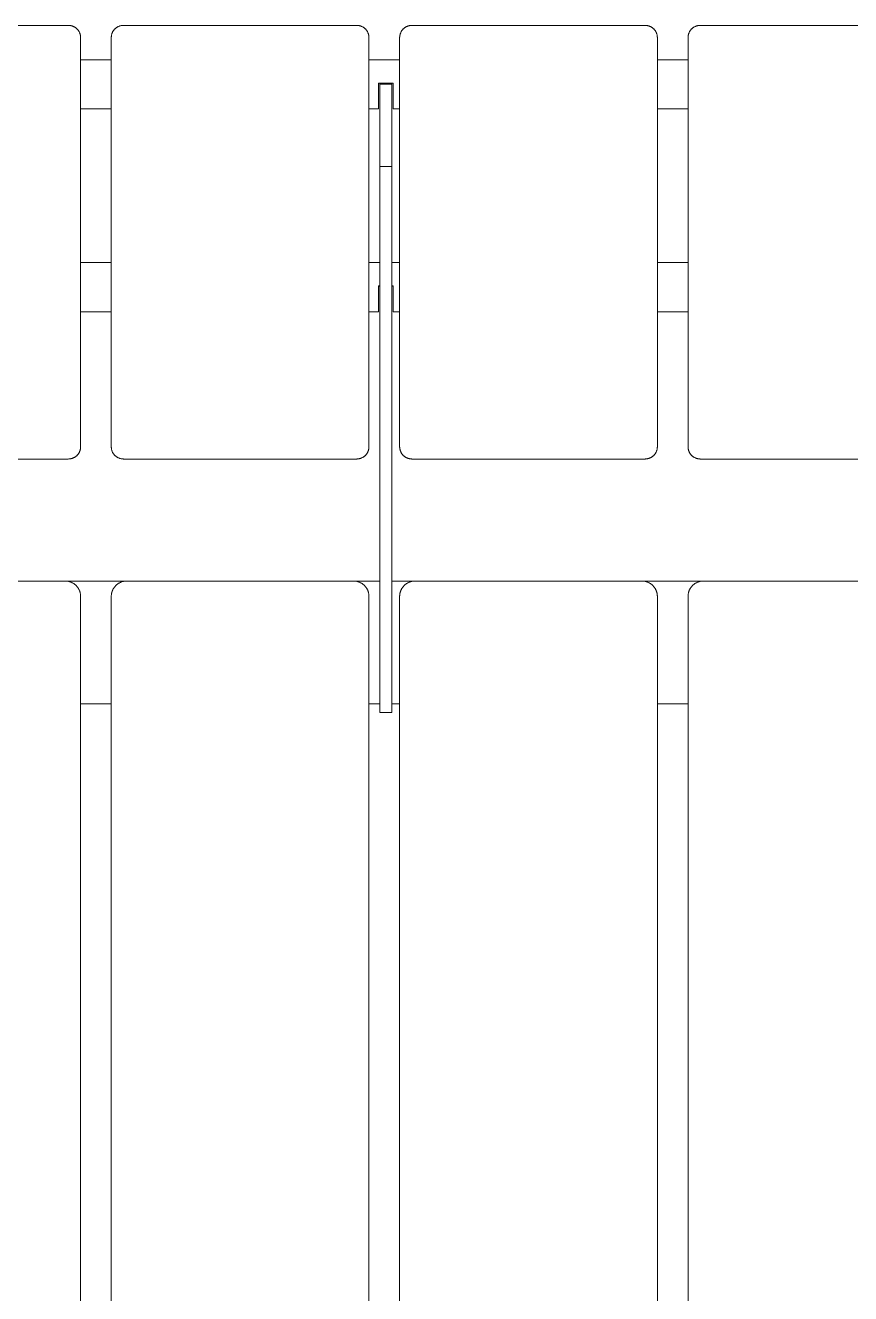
# Model space of a CAD drawing. Header units: inches. Extents: x -6 to 165, y -5 to 126.
# Drawn here: x 49.26 to 59.85, y 55.09 to 71.38 of the extents above; entities that cross this region are included whole.
import ezdxf

# ---------------------------------------------------------------- set-up
doc = ezdxf.new("R2010")
doc.units = ezdxf.units.IN
doc.layers.add('ZANO_R', color=7, linetype='Continuous', lineweight=0)

msp = doc.modelspace()

# ---------------------------------------------------------------- linework, layer by layer
at = {"layer": 'ZANO_R'}
for p, q in [((46.81537, 71.38154), (49.8085, 71.38154)), ((49.8085, 71.38154), (49.81388, 71.38145)), ((49.81388, 71.38145), (49.81925, 71.38117)), ((49.81925, 71.38117), (49.82461, 71.38071)), ((49.82461, 71.38071), (49.82995, 71.38007)), ((49.82995, 71.38007), (49.83527, 71.37925)), ((49.83527, 71.37925), (49.84055, 71.37824)), ((49.84055, 71.37824), (49.8458, 71.37706)), ((49.8458, 71.37706), (49.851, 71.3757)), ((49.851, 71.3757), (49.85616, 71.37416)), ((49.85616, 71.37416), (49.86126, 71.37244)), ((49.86126, 71.37244), (49.86629, 71.37056)), ((49.86629, 71.37056), (49.87126, 71.3685)), ((49.87126, 71.3685), (49.87616, 71.36627)), ((49.87616, 71.36627), (49.88098, 71.36388)), ((49.88098, 71.36388), (49.88571, 71.36132)), ((49.88571, 71.36132), (49.89035, 71.35861)), ((49.89035, 71.35861), (49.8949, 71.35573)), ((49.8949, 71.35573), (49.89935, 71.35271)), ((49.89935, 71.35271), (49.90369, 71.34953)), ((49.90369, 71.34953), (49.90792, 71.34621)), ((49.90792, 71.34621), (49.91203, 71.34274)), ((50.41387, 71.34274), (50.41798, 71.34621)), ((50.41798, 71.34621), (50.42221, 71.34953)), ((50.42221, 71.34953), (50.42655, 71.35271)), ((50.42655, 71.35271), (50.431, 71.35573)), ((50.431, 71.35573), (50.43555, 71.35861)), ((50.43555, 71.35861), (50.44019, 71.36132)), ((50.44019, 71.36132), (50.44492, 71.36388)), ((50.44492, 71.36388), (50.44974, 71.36627)), ((50.44974, 71.36627), (50.45464, 71.3685)), ((50.45464, 71.3685), (50.45961, 71.37056)), ((50.45961, 71.37056), (50.46464, 71.37244)), ((50.46464, 71.37244), (50.46974, 71.37416)), ((50.46974, 71.37416), (50.4749, 71.3757)), ((50.4749, 71.3757), (50.4801, 71.37706)), ((50.4801, 71.37706), (50.48535, 71.37824)), ((50.48535, 71.37824), (50.49063, 71.37925)), ((50.49063, 71.37925), (50.49595, 71.38007)), ((50.49595, 71.38007), (50.50129, 71.38071)), ((50.50129, 71.38071), (50.50665, 71.38117)), ((50.50665, 71.38117), (50.51202, 71.38145)), ((50.51202, 71.38145), (50.5174, 71.38154)), ((50.5174, 71.38154), (53.51053, 71.38154)), ((53.51053, 71.38154), (53.51591, 71.38145)), ((53.51591, 71.38145), (53.52128, 71.38117)), ((53.52128, 71.38117), (53.52664, 71.38071)), ((53.52664, 71.38071), (53.53198, 71.38007)), ((53.53198, 71.38007), (53.53729, 71.37925)), ((53.53729, 71.37925), (53.54258, 71.37824)), ((53.54258, 71.37824), (53.54783, 71.37706)), ((53.54783, 71.37706), (53.55303, 71.3757)), ((53.55303, 71.3757), (53.55818, 71.37416)), ((53.55818, 71.37416), (53.56328, 71.37244)), ((53.56328, 71.37244), (53.56832, 71.37056)), ((53.56832, 71.37056), (53.57329, 71.3685)), ((53.57329, 71.3685), (53.57819, 71.36627)), ((53.57819, 71.36627), (53.583, 71.36388)), ((53.583, 71.36388), (53.58774, 71.36132)), ((53.58774, 71.36132), (53.59238, 71.35861)), ((53.59238, 71.35861), (53.59693, 71.35573)), ((53.59693, 71.35573), (53.60137, 71.35271)), ((53.60137, 71.35271), (53.60571, 71.34953)), ((53.60571, 71.34953), (53.60994, 71.34621)), ((53.60994, 71.34621), (53.61406, 71.34274)), ((54.1159, 71.34274), (54.12001, 71.34621)), ((54.12001, 71.34621), (54.12424, 71.34953)), ((54.12424, 71.34953), (54.12858, 71.35271)), ((54.12858, 71.35271), (54.13303, 71.35573)), ((54.13303, 71.35573), (54.13757, 71.35861)), ((54.13757, 71.35861), (54.14222, 71.36132)), ((54.14222, 71.36132), (54.14695, 71.36388)), ((54.14695, 71.36388), (54.15177, 71.36627)), ((54.15177, 71.36627), (54.15667, 71.3685)), ((54.15667, 71.3685), (54.16163, 71.37056)), ((54.16163, 71.37056), (54.16667, 71.37244)), ((54.16667, 71.37244), (54.17177, 71.37416)), ((54.17177, 71.37416), (54.17692, 71.3757)), ((54.17692, 71.3757), (54.18213, 71.37706)), ((54.18213, 71.37706), (54.18738, 71.37824)), ((54.18738, 71.37824), (54.19266, 71.37925)), ((54.19266, 71.37925), (54.19798, 71.38007)), ((54.19798, 71.38007), (54.20332, 71.38071)), ((54.20332, 71.38071), (54.20868, 71.38117)), ((54.20868, 71.38117), (54.21405, 71.38145)), ((54.21405, 71.38145), (54.21943, 71.38154)), ((54.21943, 71.38154), (57.21256, 71.38154)), ((57.21256, 71.38154), (57.21793, 71.38145)), ((57.21793, 71.38145), (57.22331, 71.38117)), ((57.22331, 71.38117), (57.22867, 71.38071)), ((57.22867, 71.38071), (57.23401, 71.38007)), ((57.23401, 71.38007), (57.23932, 71.37925)), ((57.23932, 71.37925), (57.24461, 71.37824)), ((57.24461, 71.37824), (57.24985, 71.37706)), ((57.24985, 71.37706), (57.25506, 71.3757)), ((57.25506, 71.3757), (57.26021, 71.37416)), ((57.26021, 71.37416), (57.26531, 71.37244)), ((57.26531, 71.37244), (57.27035, 71.37056)), ((57.27035, 71.37056), (57.27532, 71.3685)), ((57.27532, 71.3685), (57.28021, 71.36627)), ((57.28021, 71.36627), (57.28503, 71.36388)), ((57.28503, 71.36388), (57.28976, 71.36132)), ((57.28976, 71.36132), (57.29441, 71.35861)), ((57.29441, 71.35861), (57.29895, 71.35573)), ((57.29895, 71.35573), (57.3034, 71.35271)), ((57.3034, 71.35271), (57.30774, 71.34953)), ((57.30774, 71.34953), (57.31197, 71.34621)), ((57.31197, 71.34621), (57.31609, 71.34274)), ((57.81792, 71.34274), (57.82204, 71.34621)), ((57.82204, 71.34621), (57.82627, 71.34953)), ((57.82627, 71.34953), (57.83061, 71.35271)), ((57.83061, 71.35271), (57.83505, 71.35573)), ((57.83505, 71.35573), (57.8396, 71.35861)), ((57.8396, 71.35861), (57.84425, 71.36132)), ((57.84425, 71.36132), (57.84898, 71.36388)), ((57.84898, 71.36388), (57.8538, 71.36627)), ((57.8538, 71.36627), (57.85869, 71.3685)), ((57.85869, 71.3685), (57.86366, 71.37056)), ((57.86366, 71.37056), (57.8687, 71.37244)), ((57.8687, 71.37244), (57.8738, 71.37416)), ((57.8738, 71.37416), (57.87895, 71.3757)), ((57.87895, 71.3757), (57.88416, 71.37706)), ((57.88416, 71.37706), (57.8894, 71.37824)), ((57.8894, 71.37824), (57.89469, 71.37925)), ((57.89469, 71.37925), (57.9, 71.38007)), ((57.9, 71.38007), (57.90534, 71.38071)), ((57.90534, 71.38071), (57.9107, 71.38117)), ((57.9107, 71.38117), (57.91608, 71.38145)), ((57.91608, 71.38145), (57.92145, 71.38154)), ((57.92145, 71.38154), (60.91458, 71.38154)), ((49.91203, 71.34274), (49.91603, 71.33914)), ((49.91603, 71.33914), (49.91989, 71.3354)), ((49.91989, 71.3354), (49.92363, 71.33153)), ((49.92363, 71.33153), (49.92724, 71.32754)), ((49.92724, 71.32754), (49.9307, 71.32342)), ((49.9307, 71.32342), (49.93402, 71.31919)), ((49.93402, 71.31919), (49.9372, 71.31485)), ((49.9372, 71.31485), (49.94023, 71.31041)), ((49.94023, 71.31041), (49.9431, 71.30586)), ((49.9431, 71.30586), (49.94582, 71.30121)), ((49.94582, 71.30121), (49.94837, 71.29648)), ((49.94837, 71.29648), (49.95076, 71.29166)), ((49.95076, 71.29166), (49.95299, 71.28677)), ((49.95299, 71.28677), (49.95505, 71.2818)), ((49.95505, 71.2818), (49.95694, 71.27676)), ((49.95694, 71.27676), (49.95865, 71.27166)), ((49.95865, 71.27166), (49.96019, 71.26651)), ((49.96019, 71.26651), (49.96155, 71.2613)), ((49.96155, 71.2613), (49.96274, 71.25606)), ((49.96274, 71.25606), (49.96374, 71.25077)), ((49.96374, 71.25077), (49.96457, 71.24546)), ((49.96457, 71.24546), (49.96521, 71.24012)), ((49.96521, 71.24012), (49.96567, 71.23476)), ((49.96567, 71.23476), (49.96594, 71.22938)), ((49.96594, 71.22938), (49.96603, 71.22401)), ((49.96603, 69.96671), (49.96603, 71.22401)), ((50.35987, 71.22401), (50.35996, 71.22938)), ((50.35987, 71.22401), (50.35987, 69.96671)), ((50.35996, 71.22938), (50.36023, 71.23476)), ((50.36023, 71.23476), (50.36069, 71.24012)), ((50.36069, 71.24012), (50.36133, 71.24546)), ((50.36133, 71.24546), (50.36216, 71.25077)), ((50.36216, 71.25077), (50.36316, 71.25606)), ((50.36316, 71.25606), (50.36435, 71.2613)), ((50.36435, 71.2613), (50.36571, 71.26651)), ((50.36571, 71.26651), (50.36725, 71.27166)), ((50.36725, 71.27166), (50.36896, 71.27676)), ((50.36896, 71.27676), (50.37085, 71.2818)), ((50.37085, 71.2818), (50.37291, 71.28677)), ((50.37291, 71.28677), (50.37514, 71.29166)), ((50.37514, 71.29166), (50.37753, 71.29648)), ((50.37753, 71.29648), (50.38008, 71.30121)), ((50.38008, 71.30121), (50.3828, 71.30586)), ((50.3828, 71.30586), (50.38567, 71.31041)), ((50.38567, 71.31041), (50.3887, 71.31485)), ((50.3887, 71.31485), (50.39188, 71.31919)), ((50.39188, 71.31919), (50.3952, 71.32342)), ((50.3952, 71.32342), (50.39866, 71.32754)), ((50.39866, 71.32754), (50.40227, 71.33153)), ((50.40227, 71.33153), (50.40601, 71.3354)), ((50.40601, 71.3354), (50.40987, 71.33914)), ((50.40987, 71.33914), (50.41387, 71.34274)), ((53.61406, 71.34274), (53.61805, 71.33914)), ((53.61805, 71.33914), (53.62192, 71.3354)), ((53.62192, 71.3354), (53.62566, 71.33153)), ((53.62566, 71.33153), (53.62926, 71.32754)), ((53.62926, 71.32754), (53.63273, 71.32342)), ((53.63273, 71.32342), (53.63605, 71.31919)), ((53.63605, 71.31919), (53.63923, 71.31485)), ((53.63923, 71.31485), (53.64225, 71.31041)), ((53.64225, 71.31041), (53.64513, 71.30586)), ((53.64513, 71.30586), (53.64784, 71.30121)), ((53.64784, 71.30121), (53.6504, 71.29648)), ((53.6504, 71.29648), (53.65279, 71.29166)), ((53.65279, 71.29166), (53.65502, 71.28677)), ((53.65502, 71.28677), (53.65708, 71.2818)), ((53.65708, 71.2818), (53.65896, 71.27676)), ((53.65896, 71.27676), (53.66068, 71.27166)), ((53.66068, 71.27166), (53.66222, 71.26651)), ((53.66222, 71.26651), (53.66358, 71.2613)), ((53.66358, 71.2613), (53.66477, 71.25606)), ((53.66477, 71.25606), (53.66577, 71.25077)), ((53.66577, 71.25077), (53.66659, 71.24546)), ((53.66659, 71.24546), (53.66723, 71.24012)), ((53.66723, 71.24012), (53.66769, 71.23476)), ((53.66769, 71.23476), (53.66797, 71.22938)), ((53.66797, 71.22938), (53.66806, 71.22401)), ((53.66806, 69.96671), (53.66806, 71.22401)), ((54.06189, 71.22401), (54.06199, 71.22938)), ((54.06189, 71.22401), (54.06189, 69.96671)), ((54.06199, 71.22938), (54.06226, 71.23476)), ((54.06226, 71.23476), (54.06272, 71.24012)), ((54.06272, 71.24012), (54.06336, 71.24546)), ((54.06336, 71.24546), (54.06418, 71.25077)), ((54.06418, 71.25077), (54.06519, 71.25606)), ((54.06519, 71.25606), (54.06637, 71.2613)), ((54.06637, 71.2613), (54.06774, 71.26651)), ((54.06774, 71.26651), (54.06927, 71.27166)), ((54.06927, 71.27166), (54.07099, 71.27676)), ((54.07099, 71.27676), (54.07288, 71.2818)), ((54.07288, 71.2818), (54.07494, 71.28677)), ((54.07494, 71.28677), (54.07716, 71.29166)), ((54.07716, 71.29166), (54.07956, 71.29648)), ((54.07956, 71.29648), (54.08211, 71.30121)), ((54.08211, 71.30121), (54.08483, 71.30586)), ((54.08483, 71.30586), (54.0877, 71.31041)), ((54.0877, 71.31041), (54.09073, 71.31485)), ((54.09073, 71.31485), (54.0939, 71.31919)), ((54.0939, 71.31919), (54.09723, 71.32342)), ((54.09723, 71.32342), (54.10069, 71.32754)), ((54.10069, 71.32754), (54.1043, 71.33153)), ((54.1043, 71.33153), (54.10803, 71.3354)), ((54.10803, 71.3354), (54.1119, 71.33914)), ((54.1119, 71.33914), (54.1159, 71.34274)), ((57.31609, 71.34274), (57.32008, 71.33914)), ((57.32008, 71.33914), (57.32395, 71.3354)), ((57.32395, 71.3354), (57.32769, 71.33153)), ((57.32769, 71.33153), (57.33129, 71.32754)), ((57.33129, 71.32754), (57.33476, 71.32342)), ((57.33476, 71.32342), (57.33808, 71.31919)), ((57.33808, 71.31919), (57.34125, 71.31485)), ((57.34125, 71.31485), (57.34428, 71.31041)), ((57.34428, 71.31041), (57.34715, 71.30586)), ((57.34715, 71.30586), (57.34987, 71.30121)), ((57.34987, 71.30121), (57.35243, 71.29648)), ((57.35243, 71.29648), (57.35482, 71.29166)), ((57.35482, 71.29166), (57.35705, 71.28677)), ((57.35705, 71.28677), (57.3591, 71.2818)), ((57.3591, 71.2818), (57.36099, 71.27676)), ((57.36099, 71.27676), (57.36271, 71.27166)), ((57.36271, 71.27166), (57.36425, 71.26651)), ((57.36425, 71.26651), (57.36561, 71.2613)), ((57.36561, 71.2613), (57.36679, 71.25606)), ((57.36679, 71.25606), (57.3678, 71.25077)), ((57.3678, 71.25077), (57.36862, 71.24546)), ((57.36862, 71.24546), (57.36926, 71.24012)), ((57.36926, 71.24012), (57.36972, 71.23476)), ((57.36972, 71.23476), (57.37, 71.22938)), ((57.37, 71.22938), (57.37009, 71.22401)), ((57.37009, 69.96671), (57.37009, 71.22401)), ((57.76392, 71.22401), (57.76401, 71.22938)), ((57.76392, 71.22401), (57.76392, 69.96671)), ((57.76401, 71.22938), (57.76429, 71.23476)), ((57.76429, 71.23476), (57.76475, 71.24012)), ((57.76475, 71.24012), (57.76539, 71.24546)), ((57.76539, 71.24546), (57.76621, 71.25077)), ((57.76621, 71.25077), (57.76722, 71.25606)), ((57.76722, 71.25606), (57.7684, 71.2613)), ((57.7684, 71.2613), (57.76976, 71.26651)), ((57.76976, 71.26651), (57.7713, 71.27166)), ((57.7713, 71.27166), (57.77302, 71.27676)), ((57.77302, 71.27676), (57.7749, 71.2818)), ((57.7749, 71.2818), (57.77696, 71.28677)), ((57.77696, 71.28677), (57.77919, 71.29166)), ((57.77919, 71.29166), (57.78158, 71.29648)), ((57.78158, 71.29648), (57.78414, 71.30121)), ((57.78414, 71.30121), (57.78685, 71.30586)), ((57.78685, 71.30586), (57.78973, 71.31041)), ((57.78973, 71.31041), (57.79275, 71.31485)), ((57.79275, 71.31485), (57.79593, 71.31919)), ((57.79593, 71.31919), (57.79925, 71.32342)), ((57.79925, 71.32342), (57.80272, 71.32754)), ((57.80272, 71.32754), (57.80632, 71.33153)), ((57.80632, 71.33153), (57.81006, 71.3354)), ((57.81006, 71.3354), (57.81393, 71.33914)), ((57.81393, 71.33914), (57.81792, 71.34274)), ((50.35987, 70.93929), (49.96603, 70.93929)), ((54.06189, 70.93929), (53.66806, 70.93929)), ((57.76392, 70.93929), (57.37009, 70.93929)), ((53.79015, 70.30917), (53.79015, 70.63998)), ((53.79015, 70.63998), (53.97919, 70.63998)), ((53.79015, 70.63895), (53.97919, 70.63895)), ((53.8059, 70.62423), (53.8059, 70.63895)), ((53.8059, 69.5702), (53.8059, 70.62423)), ((53.96344, 70.62423), (53.8059, 70.62423)), ((53.96344, 70.62423), (53.96344, 70.63895)), ((53.96344, 69.5702), (53.96344, 70.62423)), ((53.97919, 70.63998), (53.97919, 70.30917)), ((49.96603, 70.30917), (50.35987, 70.30917)), ((50.35987, 70.30814), (49.96603, 70.30814)), ((53.66806, 70.30917), (53.79015, 70.30917)), ((53.79015, 70.30814), (53.66806, 70.30814)), ((53.79015, 70.30917), (53.79015, 70.30814)), ((53.97919, 70.30917), (54.06189, 70.30917)), ((53.97919, 70.30814), (53.97919, 70.30917)), ((54.06189, 70.30814), (53.97919, 70.30814)), ((57.37009, 70.30917), (57.76392, 70.30917)), ((57.76392, 70.30814), (57.37009, 70.30814)), ((49.96603, 65.96983), (49.96603, 69.96671)), ((50.35987, 69.96671), (50.35987, 65.96983)), ((53.66806, 65.96983), (53.66806, 69.96671)), ((54.06189, 69.96671), (54.06189, 65.96983)), ((57.37009, 65.96983), (57.37009, 69.96671)), ((57.76392, 69.96671), (57.76392, 65.96983)), ((53.8059, 69.5702), (53.96344, 69.5702)), ((53.8059, 64.81331), (53.8059, 69.5702)), ((53.96344, 64.81331), (53.96344, 69.5702)), ((50.35987, 68.33429), (49.96603, 68.33429)), ((53.8059, 68.33429), (53.66806, 68.33429)), ((54.06189, 68.33429), (53.96344, 68.33429)), ((57.76392, 68.33429), (57.37009, 68.33429)), ((53.79015, 67.70417), (53.79015, 68.03498)), ((53.79015, 68.03498), (53.8059, 68.03498)), ((53.79015, 68.03395), (53.8059, 68.03395)), ((53.96344, 68.03498), (53.97919, 68.03498)), ((53.96344, 68.03395), (53.97919, 68.03395)), ((53.97919, 68.03498), (53.97919, 67.70417)), ((49.96603, 67.70417), (50.35987, 67.70417)), ((50.35987, 67.70314), (49.96603, 67.70314)), ((53.66806, 67.70417), (53.79015, 67.70417)), ((53.79015, 67.70314), (53.66806, 67.70314)), ((53.79015, 67.70417), (53.79015, 67.70314)), ((53.97919, 67.70417), (54.06189, 67.70417)), ((53.97919, 67.70314), (53.97919, 67.70417)), ((54.06189, 67.70314), (53.97919, 67.70314)), ((57.37009, 67.70417), (57.76392, 67.70417)), ((57.76392, 67.70314), (57.37009, 67.70314)), ((49.96603, 65.96983), (49.96594, 65.96445)), ((50.35996, 65.96445), (50.35987, 65.96983)), ((53.66806, 65.96983), (53.66797, 65.96445)), ((54.06199, 65.96445), (54.06189, 65.96983)), ((57.37009, 65.96983), (57.37, 65.96445)), ((57.76401, 65.96445), (57.76392, 65.96983)), ((49.8085, 65.81229), (46.81537, 65.81229)), ((49.81388, 65.81239), (49.8085, 65.81229)), ((49.81925, 65.81266), (49.81388, 65.81239)), ((49.82461, 65.81312), (49.81925, 65.81266)), ((49.82995, 65.81376), (49.82461, 65.81312)), ((49.83527, 65.81458), (49.82995, 65.81376)), ((49.84055, 65.81559), (49.83527, 65.81458)), ((49.8458, 65.81677), (49.84055, 65.81559)), ((49.851, 65.81814), (49.8458, 65.81677)), ((49.85616, 65.81967), (49.851, 65.81814)), ((49.86126, 65.82139), (49.85616, 65.81967)), ((49.86629, 65.82328), (49.86126, 65.82139)), ((49.87126, 65.82534), (49.86629, 65.82328)), ((49.87616, 65.82756), (49.87126, 65.82534)), ((49.88098, 65.82996), (49.87616, 65.82756)), ((49.88571, 65.83251), (49.88098, 65.82996)), ((49.89035, 65.83523), (49.88571, 65.83251)), ((49.8949, 65.8381), (49.89035, 65.83523)), ((49.89935, 65.84113), (49.8949, 65.8381)), ((49.90369, 65.8443), (49.89935, 65.84113)), ((49.90792, 65.84763), (49.90369, 65.8443)), ((49.91203, 65.85109), (49.90792, 65.84763)), ((49.91603, 65.8547), (49.91203, 65.85109)), ((49.91989, 65.85843), (49.91603, 65.8547)), ((49.92363, 65.8623), (49.91989, 65.85843)), ((49.92724, 65.8663), (49.92363, 65.8623)), ((49.9307, 65.87041), (49.92724, 65.8663)), ((49.93402, 65.87464), (49.9307, 65.87041)), ((49.9372, 65.87898), (49.93402, 65.87464)), ((49.94023, 65.88343), (49.9372, 65.87898)), ((49.9431, 65.88797), (49.94023, 65.88343)), ((49.94582, 65.89262), (49.9431, 65.88797)), ((49.94837, 65.89735), (49.94582, 65.89262)), ((49.95076, 65.90217), (49.94837, 65.89735)), ((49.95299, 65.90707), (49.95076, 65.90217)), ((49.95505, 65.91203), (49.95299, 65.90707)), ((49.95694, 65.91707), (49.95505, 65.91203)), ((49.95865, 65.92217), (49.95694, 65.91707)), ((49.96019, 65.92732), (49.95865, 65.92217)), ((49.96155, 65.93253), (49.96019, 65.92732)), ((49.96274, 65.93778), (49.96155, 65.93253)), ((49.96374, 65.94306), (49.96274, 65.93778)), ((49.96457, 65.94838), (49.96374, 65.94306)), ((49.96521, 65.95372), (49.96457, 65.94838)), ((49.96567, 65.95908), (49.96521, 65.95372)), ((49.96594, 65.96445), (49.96567, 65.95908)), ((50.36023, 65.95908), (50.35996, 65.96445)), ((50.36069, 65.95372), (50.36023, 65.95908)), ((50.36133, 65.94838), (50.36069, 65.95372)), ((50.36216, 65.94306), (50.36133, 65.94838)), ((50.36316, 65.93778), (50.36216, 65.94306)), ((50.36435, 65.93253), (50.36316, 65.93778)), ((50.36571, 65.92732), (50.36435, 65.93253)), ((50.36725, 65.92217), (50.36571, 65.92732)), ((50.36896, 65.91707), (50.36725, 65.92217)), ((50.37085, 65.91203), (50.36896, 65.91707)), ((50.37291, 65.90707), (50.37085, 65.91203)), ((50.37514, 65.90217), (50.37291, 65.90707)), ((50.37753, 65.89735), (50.37514, 65.90217)), ((50.38008, 65.89262), (50.37753, 65.89735)), ((50.3828, 65.88797), (50.38008, 65.89262)), ((50.38567, 65.88343), (50.3828, 65.88797)), ((50.3887, 65.87898), (50.38567, 65.88343)), ((50.39188, 65.87464), (50.3887, 65.87898)), ((50.3952, 65.87041), (50.39188, 65.87464)), ((50.39866, 65.8663), (50.3952, 65.87041)), ((50.40227, 65.8623), (50.39866, 65.8663)), ((50.40601, 65.85843), (50.40227, 65.8623)), ((50.40987, 65.8547), (50.40601, 65.85843)), ((50.41387, 65.85109), (50.40987, 65.8547)), ((50.41798, 65.84763), (50.41387, 65.85109)), ((50.42221, 65.8443), (50.41798, 65.84763)), ((50.42655, 65.84113), (50.42221, 65.8443)), ((50.431, 65.8381), (50.42655, 65.84113)), ((50.43555, 65.83523), (50.431, 65.8381)), ((50.44019, 65.83251), (50.43555, 65.83523)), ((50.44492, 65.82996), (50.44019, 65.83251)), ((50.44974, 65.82756), (50.44492, 65.82996)), ((50.45464, 65.82534), (50.44974, 65.82756)), ((50.45961, 65.82328), (50.45464, 65.82534)), ((50.46464, 65.82139), (50.45961, 65.82328)), ((50.46974, 65.81967), (50.46464, 65.82139)), ((50.4749, 65.81814), (50.46974, 65.81967)), ((50.4801, 65.81677), (50.4749, 65.81814)), ((50.48535, 65.81559), (50.4801, 65.81677)), ((50.49063, 65.81458), (50.48535, 65.81559)), ((50.49595, 65.81376), (50.49063, 65.81458)), ((50.50129, 65.81312), (50.49595, 65.81376)), ((50.50665, 65.81266), (50.50129, 65.81312)), ((50.51202, 65.81239), (50.50665, 65.81266)), ((50.5174, 65.81229), (50.51202, 65.81239)), ((53.51053, 65.81229), (50.5174, 65.81229)), ((53.51591, 65.81239), (53.51053, 65.81229)), ((53.52128, 65.81266), (53.51591, 65.81239)), ((53.52664, 65.81312), (53.52128, 65.81266)), ((53.53198, 65.81376), (53.52664, 65.81312)), ((53.53729, 65.81458), (53.53198, 65.81376)), ((53.54258, 65.81559), (53.53729, 65.81458)), ((53.54783, 65.81677), (53.54258, 65.81559)), ((53.55303, 65.81814), (53.54783, 65.81677)), ((53.55818, 65.81967), (53.55303, 65.81814)), ((53.56328, 65.82139), (53.55818, 65.81967)), ((53.56832, 65.82328), (53.56328, 65.82139)), ((53.57329, 65.82534), (53.56832, 65.82328)), ((53.57819, 65.82756), (53.57329, 65.82534)), ((53.583, 65.82996), (53.57819, 65.82756)), ((53.58774, 65.83251), (53.583, 65.82996)), ((53.59238, 65.83523), (53.58774, 65.83251)), ((53.59693, 65.8381), (53.59238, 65.83523)), ((53.60137, 65.84113), (53.59693, 65.8381)), ((53.60571, 65.8443), (53.60137, 65.84113)), ((53.60994, 65.84763), (53.60571, 65.8443)), ((53.61406, 65.85109), (53.60994, 65.84763)), ((53.61805, 65.8547), (53.61406, 65.85109)), ((53.62192, 65.85843), (53.61805, 65.8547)), ((53.62566, 65.8623), (53.62192, 65.85843)), ((53.62926, 65.8663), (53.62566, 65.8623)), ((53.63273, 65.87041), (53.62926, 65.8663)), ((53.63605, 65.87464), (53.63273, 65.87041)), ((53.63923, 65.87898), (53.63605, 65.87464)), ((53.64225, 65.88343), (53.63923, 65.87898)), ((53.64513, 65.88797), (53.64225, 65.88343)), ((53.64784, 65.89262), (53.64513, 65.88797)), ((53.6504, 65.89735), (53.64784, 65.89262)), ((53.65279, 65.90217), (53.6504, 65.89735)), ((53.65502, 65.90707), (53.65279, 65.90217)), ((53.65708, 65.91203), (53.65502, 65.90707)), ((53.65896, 65.91707), (53.65708, 65.91203)), ((53.66068, 65.92217), (53.65896, 65.91707)), ((53.66222, 65.92732), (53.66068, 65.92217)), ((53.66358, 65.93253), (53.66222, 65.92732)), ((53.66477, 65.93778), (53.66358, 65.93253)), ((53.66577, 65.94306), (53.66477, 65.93778)), ((53.66659, 65.94838), (53.66577, 65.94306)), ((53.66723, 65.95372), (53.66659, 65.94838)), ((53.66769, 65.95908), (53.66723, 65.95372)), ((53.66797, 65.96445), (53.66769, 65.95908)), ((54.06226, 65.95908), (54.06199, 65.96445)), ((54.06272, 65.95372), (54.06226, 65.95908)), ((54.06336, 65.94838), (54.06272, 65.95372)), ((54.06418, 65.94306), (54.06336, 65.94838)), ((54.06519, 65.93778), (54.06418, 65.94306)), ((54.06637, 65.93253), (54.06519, 65.93778)), ((54.06774, 65.92732), (54.06637, 65.93253)), ((54.06927, 65.92217), (54.06774, 65.92732)), ((54.07099, 65.91707), (54.06927, 65.92217)), ((54.07288, 65.91203), (54.07099, 65.91707)), ((54.07494, 65.90707), (54.07288, 65.91203)), ((54.07716, 65.90217), (54.07494, 65.90707)), ((54.07956, 65.89735), (54.07716, 65.90217)), ((54.08211, 65.89262), (54.07956, 65.89735)), ((54.08483, 65.88797), (54.08211, 65.89262)), ((54.0877, 65.88343), (54.08483, 65.88797)), ((54.09073, 65.87898), (54.0877, 65.88343)), ((54.0939, 65.87464), (54.09073, 65.87898)), ((54.09723, 65.87041), (54.0939, 65.87464)), ((54.10069, 65.8663), (54.09723, 65.87041)), ((54.1043, 65.8623), (54.10069, 65.8663)), ((54.10803, 65.85843), (54.1043, 65.8623)), ((54.1119, 65.8547), (54.10803, 65.85843)), ((54.1159, 65.85109), (54.1119, 65.8547)), ((54.12001, 65.84763), (54.1159, 65.85109)), ((54.12424, 65.8443), (54.12001, 65.84763)), ((54.12858, 65.84113), (54.12424, 65.8443)), ((54.13303, 65.8381), (54.12858, 65.84113)), ((54.13757, 65.83523), (54.13303, 65.8381)), ((54.14222, 65.83251), (54.13757, 65.83523)), ((54.14695, 65.82996), (54.14222, 65.83251)), ((54.15177, 65.82756), (54.14695, 65.82996)), ((54.15667, 65.82534), (54.15177, 65.82756)), ((54.16163, 65.82328), (54.15667, 65.82534)), ((54.16667, 65.82139), (54.16163, 65.82328)), ((54.17177, 65.81967), (54.16667, 65.82139)), ((54.17692, 65.81814), (54.17177, 65.81967)), ((54.18213, 65.81677), (54.17692, 65.81814)), ((54.18738, 65.81559), (54.18213, 65.81677)), ((54.19266, 65.81458), (54.18738, 65.81559)), ((54.19798, 65.81376), (54.19266, 65.81458)), ((54.20332, 65.81312), (54.19798, 65.81376)), ((54.20868, 65.81266), (54.20332, 65.81312)), ((54.21405, 65.81239), (54.20868, 65.81266)), ((54.21943, 65.81229), (54.21405, 65.81239)), ((57.21256, 65.81229), (54.21943, 65.81229)), ((57.21793, 65.81239), (57.21256, 65.81229)), ((57.22331, 65.81266), (57.21793, 65.81239)), ((57.22867, 65.81312), (57.22331, 65.81266)), ((57.23401, 65.81376), (57.22867, 65.81312)), ((57.23932, 65.81458), (57.23401, 65.81376)), ((57.24461, 65.81559), (57.23932, 65.81458)), ((57.24985, 65.81677), (57.24461, 65.81559)), ((57.25506, 65.81814), (57.24985, 65.81677)), ((57.26021, 65.81967), (57.25506, 65.81814)), ((57.26531, 65.82139), (57.26021, 65.81967)), ((57.27035, 65.82328), (57.26531, 65.82139)), ((57.27532, 65.82534), (57.27035, 65.82328)), ((57.28021, 65.82756), (57.27532, 65.82534)), ((57.28503, 65.82996), (57.28021, 65.82756)), ((57.28976, 65.83251), (57.28503, 65.82996)), ((57.29441, 65.83523), (57.28976, 65.83251)), ((57.29895, 65.8381), (57.29441, 65.83523)), ((57.3034, 65.84113), (57.29895, 65.8381)), ((57.30774, 65.8443), (57.3034, 65.84113)), ((57.31197, 65.84763), (57.30774, 65.8443)), ((57.31609, 65.85109), (57.31197, 65.84763)), ((57.32008, 65.8547), (57.31609, 65.85109)), ((57.32395, 65.85843), (57.32008, 65.8547)), ((57.32769, 65.8623), (57.32395, 65.85843)), ((57.33129, 65.8663), (57.32769, 65.8623)), ((57.33476, 65.87041), (57.33129, 65.8663)), ((57.33808, 65.87464), (57.33476, 65.87041)), ((57.34125, 65.87898), (57.33808, 65.87464)), ((57.34428, 65.88343), (57.34125, 65.87898)), ((57.34715, 65.88797), (57.34428, 65.88343)), ((57.34987, 65.89262), (57.34715, 65.88797)), ((57.35243, 65.89735), (57.34987, 65.89262)), ((57.35482, 65.90217), (57.35243, 65.89735)), ((57.35705, 65.90707), (57.35482, 65.90217)), ((57.3591, 65.91203), (57.35705, 65.90707)), ((57.36099, 65.91707), (57.3591, 65.91203)), ((57.36271, 65.92217), (57.36099, 65.91707)), ((57.36425, 65.92732), (57.36271, 65.92217)), ((57.36561, 65.93253), (57.36425, 65.92732)), ((57.36679, 65.93778), (57.36561, 65.93253)), ((57.3678, 65.94306), (57.36679, 65.93778)), ((57.36862, 65.94838), (57.3678, 65.94306)), ((57.36926, 65.95372), (57.36862, 65.94838)), ((57.36972, 65.95908), (57.36926, 65.95372)), ((57.37, 65.96445), (57.36972, 65.95908)), ((57.76429, 65.95908), (57.76401, 65.96445)), ((57.76475, 65.95372), (57.76429, 65.95908)), ((57.76539, 65.94838), (57.76475, 65.95372)), ((57.76621, 65.94306), (57.76539, 65.94838)), ((57.76722, 65.93778), (57.76621, 65.94306)), ((57.7684, 65.93253), (57.76722, 65.93778)), ((57.76976, 65.92732), (57.7684, 65.93253)), ((57.7713, 65.92217), (57.76976, 65.92732)), ((57.77302, 65.91707), (57.7713, 65.92217)), ((57.7749, 65.91203), (57.77302, 65.91707)), ((57.77696, 65.90707), (57.7749, 65.91203)), ((57.77919, 65.90217), (57.77696, 65.90707)), ((57.78158, 65.89735), (57.77919, 65.90217)), ((57.78414, 65.89262), (57.78158, 65.89735)), ((57.78685, 65.88797), (57.78414, 65.89262)), ((57.78973, 65.88343), (57.78685, 65.88797)), ((57.79275, 65.87898), (57.78973, 65.88343)), ((57.79593, 65.87464), (57.79275, 65.87898)), ((57.79925, 65.87041), (57.79593, 65.87464)), ((57.80272, 65.8663), (57.79925, 65.87041)), ((57.80632, 65.8623), (57.80272, 65.8663)), ((57.81006, 65.85843), (57.80632, 65.8623)), ((57.81393, 65.8547), (57.81006, 65.85843)), ((57.81792, 65.85109), (57.81393, 65.8547)), ((57.82204, 65.84763), (57.81792, 65.85109)), ((57.82627, 65.8443), (57.82204, 65.84763)), ((57.83061, 65.84113), (57.82627, 65.8443)), ((57.83505, 65.8381), (57.83061, 65.84113)), ((57.8396, 65.83523), (57.83505, 65.8381)), ((57.84425, 65.83251), (57.8396, 65.83523)), ((57.84898, 65.82996), (57.84425, 65.83251)), ((57.8538, 65.82756), (57.84898, 65.82996)), ((57.85869, 65.82534), (57.8538, 65.82756)), ((57.86366, 65.82328), (57.85869, 65.82534)), ((57.8687, 65.82139), (57.86366, 65.82328)), ((57.8738, 65.81967), (57.8687, 65.82139)), ((57.87895, 65.81814), (57.8738, 65.81967)), ((57.88416, 65.81677), (57.87895, 65.81814)), ((57.8894, 65.81559), (57.88416, 65.81677)), ((57.89469, 65.81458), (57.8894, 65.81559)), ((57.9, 65.81376), (57.89469, 65.81458)), ((57.90534, 65.81312), (57.9, 65.81376)), ((57.9107, 65.81266), (57.90534, 65.81312)), ((57.91608, 65.81239), (57.9107, 65.81266)), ((57.92145, 65.81229), (57.91608, 65.81239)), ((60.91458, 65.81229), (57.92145, 65.81229)), ((53.8059, 64.62745), (53.8059, 64.81331)), ((53.96344, 64.62745), (53.96344, 64.81331)), ((53.8059, 63.58879), (53.8059, 64.62745)), ((53.96344, 63.58879), (53.96344, 64.62745)), ((49.76912, 64.24422), (46.85476, 64.24422)), ((49.77584, 64.24411), (49.76912, 64.24422)), ((50.55241, 64.24422), (49.77349, 64.24422)), ((49.78256, 64.24376), (49.77584, 64.24411)), ((49.78925, 64.24319), (49.78256, 64.24376)), ((49.79593, 64.24239), (49.78925, 64.24319)), ((49.80258, 64.24136), (49.79593, 64.24239)), ((49.80918, 64.2401), (49.80258, 64.24136)), ((49.81574, 64.23862), (49.80918, 64.2401)), ((49.82224, 64.23692), (49.81574, 64.23862)), ((49.82869, 64.23499), (49.82224, 64.23692)), ((49.83506, 64.23285), (49.82869, 64.23499)), ((49.84136, 64.23049), (49.83506, 64.23285)), ((49.84757, 64.22792), (49.84136, 64.23049)), ((49.85369, 64.22513), (49.84757, 64.22792)), ((49.85971, 64.22214), (49.85369, 64.22513)), ((49.86563, 64.21895), (49.85971, 64.22214)), ((49.87143, 64.21555), (49.86563, 64.21895)), ((49.87712, 64.21196), (49.87143, 64.21555)), ((49.88267, 64.20818), (49.87712, 64.21196)), ((49.8881, 64.20421), (49.88267, 64.20818)), ((49.89339, 64.20005), (49.8881, 64.20421)), ((49.89853, 64.19572), (49.89339, 64.20005)), ((49.90352, 64.19122), (49.89853, 64.19572)), ((49.90836, 64.18655), (49.90352, 64.19122)), ((49.91303, 64.18171), (49.90836, 64.18655)), ((49.91754, 64.17672), (49.91303, 64.18171)), ((50.40836, 64.17672), (50.41287, 64.18171)), ((50.41287, 64.18171), (50.41754, 64.18655)), ((50.41754, 64.18655), (50.42238, 64.19122)), ((50.42238, 64.19122), (50.42737, 64.19572)), ((50.42737, 64.19572), (50.43251, 64.20005)), ((50.43251, 64.20005), (50.4378, 64.20421)), ((50.4378, 64.20421), (50.44322, 64.20818)), ((50.44322, 64.20818), (50.44878, 64.21196)), ((50.44878, 64.21196), (50.45447, 64.21555)), ((50.45447, 64.21555), (50.46027, 64.21895)), ((50.46027, 64.21895), (50.46619, 64.22214)), ((50.46619, 64.22214), (50.47221, 64.22513)), ((50.47221, 64.22513), (50.47833, 64.22792)), ((50.47833, 64.22792), (50.48454, 64.23049)), ((50.48454, 64.23049), (50.49084, 64.23285)), ((50.49084, 64.23285), (50.49721, 64.23499)), ((50.49721, 64.23499), (50.50366, 64.23692)), ((50.50366, 64.23692), (50.51016, 64.23862)), ((50.51016, 64.23862), (50.51672, 64.2401)), ((50.51672, 64.2401), (50.52332, 64.24136)), ((50.52332, 64.24136), (50.52997, 64.24239)), ((50.52997, 64.24239), (50.53665, 64.24319)), ((50.53665, 64.24319), (50.54334, 64.24376)), ((50.54334, 64.24376), (50.55006, 64.24411)), ((50.55006, 64.24411), (50.55678, 64.24422)), ((53.47114, 64.24422), (50.55678, 64.24422)), ((53.47787, 64.24411), (53.47114, 64.24422)), ((53.8059, 64.24422), (53.47552, 64.24422)), ((53.48458, 64.24376), (53.47787, 64.24411)), ((53.49128, 64.24319), (53.48458, 64.24376)), ((53.49796, 64.24239), (53.49128, 64.24319)), ((53.5046, 64.24136), (53.49796, 64.24239)), ((53.51121, 64.2401), (53.5046, 64.24136)), ((53.51777, 64.23862), (53.51121, 64.2401)), ((53.52427, 64.23692), (53.51777, 64.23862)), ((53.53071, 64.23499), (53.52427, 64.23692)), ((53.53709, 64.23285), (53.53071, 64.23499)), ((53.54338, 64.23049), (53.53709, 64.23285)), ((53.5496, 64.22792), (53.54338, 64.23049)), ((53.55572, 64.22513), (53.5496, 64.22792)), ((53.56174, 64.22214), (53.55572, 64.22513)), ((53.56766, 64.21895), (53.56174, 64.22214)), ((53.57346, 64.21555), (53.56766, 64.21895)), ((53.57914, 64.21196), (53.57346, 64.21555)), ((53.5847, 64.20818), (53.57914, 64.21196)), ((53.59013, 64.20421), (53.5847, 64.20818)), ((53.59542, 64.20005), (53.59013, 64.20421)), ((53.60056, 64.19572), (53.59542, 64.20005)), ((53.60555, 64.19122), (53.60056, 64.19572)), ((53.61039, 64.18655), (53.60555, 64.19122)), ((53.61506, 64.18171), (53.61039, 64.18655)), ((53.61956, 64.17672), (53.61506, 64.18171)), ((54.25444, 64.24422), (53.96344, 64.24422)), ((54.11039, 64.17672), (54.1149, 64.18171)), ((54.1149, 64.18171), (54.11957, 64.18655)), ((54.11957, 64.18655), (54.1244, 64.19122)), ((54.1244, 64.19122), (54.1294, 64.19572)), ((54.1294, 64.19572), (54.13454, 64.20005)), ((54.13454, 64.20005), (54.13983, 64.20421)), ((54.13983, 64.20421), (54.14525, 64.20818)), ((54.14525, 64.20818), (54.15081, 64.21196)), ((54.15081, 64.21196), (54.1565, 64.21555)), ((54.1565, 64.21555), (54.1623, 64.21895)), ((54.1623, 64.21895), (54.16822, 64.22214)), ((54.16822, 64.22214), (54.17424, 64.22513)), ((54.17424, 64.22513), (54.18036, 64.22792)), ((54.18036, 64.22792), (54.18657, 64.23049)), ((54.18657, 64.23049), (54.19287, 64.23285)), ((54.19287, 64.23285), (54.19924, 64.23499)), ((54.19924, 64.23499), (54.20568, 64.23692)), ((54.20568, 64.23692), (54.21219, 64.23862)), ((54.21219, 64.23862), (54.21875, 64.2401)), ((54.21875, 64.2401), (54.22535, 64.24136)), ((54.22535, 64.24136), (54.232, 64.24239)), ((54.232, 64.24239), (54.23867, 64.24319)), ((54.23867, 64.24319), (54.24537, 64.24376)), ((54.24537, 64.24376), (54.25209, 64.24411)), ((54.25209, 64.24411), (54.25881, 64.24422)), ((57.17317, 64.24422), (54.25881, 64.24422)), ((57.17989, 64.24411), (57.17317, 64.24422)), ((57.95647, 64.24422), (57.17754, 64.24422)), ((57.18661, 64.24376), (57.17989, 64.24411)), ((57.19331, 64.24319), (57.18661, 64.24376)), ((57.19999, 64.24239), (57.19331, 64.24319)), ((57.20663, 64.24136), (57.19999, 64.24239)), ((57.21324, 64.2401), (57.20663, 64.24136)), ((57.21979, 64.23862), (57.21324, 64.2401)), ((57.2263, 64.23692), (57.21979, 64.23862)), ((57.23274, 64.23499), (57.2263, 64.23692)), ((57.23912, 64.23285), (57.23274, 64.23499)), ((57.24541, 64.23049), (57.23912, 64.23285)), ((57.25162, 64.22792), (57.24541, 64.23049)), ((57.25774, 64.22513), (57.25162, 64.22792)), ((57.26377, 64.22214), (57.25774, 64.22513)), ((57.26968, 64.21895), (57.26377, 64.22214)), ((57.27549, 64.21555), (57.26968, 64.21895)), ((57.28117, 64.21196), (57.27549, 64.21555)), ((57.28673, 64.20818), (57.28117, 64.21196)), ((57.29216, 64.20421), (57.28673, 64.20818)), ((57.29744, 64.20005), (57.29216, 64.20421)), ((57.30259, 64.19572), (57.29744, 64.20005)), ((57.30758, 64.19122), (57.30259, 64.19572)), ((57.31241, 64.18655), (57.30758, 64.19122)), ((57.31709, 64.18171), (57.31241, 64.18655)), ((57.32159, 64.17672), (57.31709, 64.18171)), ((57.81242, 64.17672), (57.81692, 64.18171)), ((57.81692, 64.18171), (57.8216, 64.18655)), ((57.8216, 64.18655), (57.82643, 64.19122)), ((57.82643, 64.19122), (57.83142, 64.19572)), ((57.83142, 64.19572), (57.83657, 64.20005)), ((57.83657, 64.20005), (57.84185, 64.20421)), ((57.84185, 64.20421), (57.84728, 64.20818)), ((57.84728, 64.20818), (57.85284, 64.21196)), ((57.85284, 64.21196), (57.85852, 64.21555)), ((57.85852, 64.21555), (57.86433, 64.21895)), ((57.86433, 64.21895), (57.87024, 64.22214)), ((57.87024, 64.22214), (57.87626, 64.22513)), ((57.87626, 64.22513), (57.88239, 64.22792)), ((57.88239, 64.22792), (57.8886, 64.23049)), ((57.8886, 64.23049), (57.89489, 64.23285)), ((57.89489, 64.23285), (57.90127, 64.23499)), ((57.90127, 64.23499), (57.90771, 64.23692)), ((57.90771, 64.23692), (57.91421, 64.23862)), ((57.91421, 64.23862), (57.92077, 64.2401)), ((57.92077, 64.2401), (57.92738, 64.24136)), ((57.92738, 64.24136), (57.93402, 64.24239)), ((57.93402, 64.24239), (57.9407, 64.24319)), ((57.9407, 64.24319), (57.9474, 64.24376)), ((57.9474, 64.24376), (57.95411, 64.24411)), ((57.95411, 64.24411), (57.96084, 64.24422)), ((60.8752, 64.24422), (57.96084, 64.24422)), ((49.92187, 64.17158), (49.91754, 64.17672)), ((49.92602, 64.16629), (49.92187, 64.17158)), ((49.92999, 64.16086), (49.92602, 64.16629)), ((49.93378, 64.1553), (49.92999, 64.16086)), ((49.93737, 64.14962), (49.93378, 64.1553)), ((49.94076, 64.14381), (49.93737, 64.14962)), ((49.94396, 64.1379), (49.94076, 64.14381)), ((49.94695, 64.13188), (49.94396, 64.1379)), ((49.94973, 64.12576), (49.94695, 64.13188)), ((49.9523, 64.11954), (49.94973, 64.12576)), ((49.95466, 64.11325), (49.9523, 64.11954)), ((49.95681, 64.10687), (49.95466, 64.11325)), ((49.95873, 64.10043), (49.95681, 64.10687)), ((49.96043, 64.09393), (49.95873, 64.10043)), ((49.96191, 64.08737), (49.96043, 64.09393)), ((49.96317, 64.08076), (49.96191, 64.08737)), ((49.9642, 64.07412), (49.96317, 64.08076)), ((49.965, 64.06744), (49.9642, 64.07412)), ((49.96557, 64.06074), (49.965, 64.06744)), ((49.96592, 64.05403), (49.96557, 64.06074)), ((49.96603, 64.0473), (49.96592, 64.05403)), ((49.96603, 64.0473), (49.96603, 46.71867)), ((50.35987, 64.0473), (50.35998, 64.05403)), ((50.35987, 46.71867), (50.35987, 64.0473)), ((50.35998, 64.05403), (50.36033, 64.06074)), ((50.36033, 64.06074), (50.3609, 64.06744)), ((50.3609, 64.06744), (50.3617, 64.07412)), ((50.3617, 64.07412), (50.36273, 64.08076)), ((50.36273, 64.08076), (50.36398, 64.08737)), ((50.36398, 64.08737), (50.36547, 64.09393)), ((50.36547, 64.09393), (50.36717, 64.10043)), ((50.36717, 64.10043), (50.36909, 64.10687)), ((50.36909, 64.10687), (50.37124, 64.11325)), ((50.37124, 64.11325), (50.3736, 64.11954)), ((50.3736, 64.11954), (50.37617, 64.12576)), ((50.37617, 64.12576), (50.37895, 64.13188)), ((50.37895, 64.13188), (50.38194, 64.1379)), ((50.38194, 64.1379), (50.38514, 64.14381)), ((50.38514, 64.14381), (50.38853, 64.14962)), ((50.38853, 64.14962), (50.39212, 64.1553)), ((50.39212, 64.1553), (50.39591, 64.16086)), ((50.39591, 64.16086), (50.39988, 64.16629)), ((50.39988, 64.16629), (50.40403, 64.17158)), ((50.40403, 64.17158), (50.40836, 64.17672)), ((53.62389, 64.17158), (53.61956, 64.17672)), ((53.62805, 64.16629), (53.62389, 64.17158)), ((53.63202, 64.16086), (53.62805, 64.16629)), ((53.6358, 64.1553), (53.63202, 64.16086)), ((53.63939, 64.14962), (53.6358, 64.1553)), ((53.64279, 64.14381), (53.63939, 64.14962)), ((53.64598, 64.1379), (53.64279, 64.14381)), ((53.64897, 64.13188), (53.64598, 64.1379)), ((53.65176, 64.12576), (53.64897, 64.13188)), ((53.65433, 64.11954), (53.65176, 64.12576)), ((53.65669, 64.11325), (53.65433, 64.11954)), ((53.65883, 64.10687), (53.65669, 64.11325)), ((53.66076, 64.10043), (53.65883, 64.10687)), ((53.66246, 64.09393), (53.66076, 64.10043)), ((53.66394, 64.08737), (53.66246, 64.09393)), ((53.6652, 64.08076), (53.66394, 64.08737)), ((53.66623, 64.07412), (53.6652, 64.08076)), ((53.66703, 64.06744), (53.66623, 64.07412)), ((53.6676, 64.06074), (53.66703, 64.06744)), ((53.66795, 64.05403), (53.6676, 64.06074)), ((53.66806, 64.0473), (53.66795, 64.05403)), ((53.66806, 64.0473), (53.66806, 46.71867)), ((54.06189, 64.0473), (54.06201, 64.05403)), ((54.06189, 46.71867), (54.06189, 64.0473)), ((54.06201, 64.05403), (54.06235, 64.06074)), ((54.06235, 64.06074), (54.06293, 64.06744)), ((54.06293, 64.06744), (54.06373, 64.07412)), ((54.06373, 64.07412), (54.06476, 64.08076)), ((54.06476, 64.08076), (54.06601, 64.08737)), ((54.06601, 64.08737), (54.06749, 64.09393)), ((54.06749, 64.09393), (54.0692, 64.10043)), ((54.0692, 64.10043), (54.07112, 64.10687)), ((54.07112, 64.10687), (54.07326, 64.11325)), ((54.07326, 64.11325), (54.07562, 64.11954)), ((54.07562, 64.11954), (54.0782, 64.12576)), ((54.0782, 64.12576), (54.08098, 64.13188)), ((54.08098, 64.13188), (54.08397, 64.1379)), ((54.08397, 64.1379), (54.08717, 64.14381)), ((54.08717, 64.14381), (54.09056, 64.14962)), ((54.09056, 64.14962), (54.09415, 64.1553)), ((54.09415, 64.1553), (54.09794, 64.16086)), ((54.09794, 64.16086), (54.10191, 64.16629)), ((54.10191, 64.16629), (54.10606, 64.17158)), ((54.10606, 64.17158), (54.11039, 64.17672)), ((57.32592, 64.17158), (57.32159, 64.17672)), ((57.33008, 64.16629), (57.32592, 64.17158)), ((57.33405, 64.16086), (57.33008, 64.16629)), ((57.33783, 64.1553), (57.33405, 64.16086)), ((57.34142, 64.14962), (57.33783, 64.1553)), ((57.34482, 64.14381), (57.34142, 64.14962)), ((57.34801, 64.1379), (57.34482, 64.14381)), ((57.351, 64.13188), (57.34801, 64.1379)), ((57.35379, 64.12576), (57.351, 64.13188)), ((57.35636, 64.11954), (57.35379, 64.12576)), ((57.35872, 64.11325), (57.35636, 64.11954)), ((57.36086, 64.10687), (57.35872, 64.11325)), ((57.36279, 64.10043), (57.36086, 64.10687)), ((57.36449, 64.09393), (57.36279, 64.10043)), ((57.36597, 64.08737), (57.36449, 64.09393)), ((57.36722, 64.08076), (57.36597, 64.08737)), ((57.36825, 64.07412), (57.36722, 64.08076)), ((57.36906, 64.06744), (57.36825, 64.07412)), ((57.36963, 64.06074), (57.36906, 64.06744)), ((57.36997, 64.05403), (57.36963, 64.06074)), ((57.37009, 64.0473), (57.36997, 64.05403)), ((57.37009, 64.0473), (57.37009, 46.71867)), ((57.76392, 64.0473), (57.76404, 64.05403)), ((57.76392, 46.71867), (57.76392, 64.0473)), ((57.76404, 64.05403), (57.76438, 64.06074)), ((57.76438, 64.06074), (57.76495, 64.06744)), ((57.76495, 64.06744), (57.76575, 64.07412)), ((57.76575, 64.07412), (57.76678, 64.08076)), ((57.76678, 64.08076), (57.76804, 64.08737)), ((57.76804, 64.08737), (57.76952, 64.09393)), ((57.76952, 64.09393), (57.77122, 64.10043)), ((57.77122, 64.10043), (57.77315, 64.10687)), ((57.77315, 64.10687), (57.77529, 64.11325)), ((57.77529, 64.11325), (57.77765, 64.11954)), ((57.77765, 64.11954), (57.78022, 64.12576)), ((57.78022, 64.12576), (57.78301, 64.13188)), ((57.78301, 64.13188), (57.786, 64.1379)), ((57.786, 64.1379), (57.78919, 64.14381)), ((57.78919, 64.14381), (57.79259, 64.14962)), ((57.79259, 64.14962), (57.79618, 64.1553)), ((57.79618, 64.1553), (57.79996, 64.16086)), ((57.79996, 64.16086), (57.80393, 64.16629)), ((57.80393, 64.16629), (57.80809, 64.17158)), ((57.80809, 64.17158), (57.81242, 64.17672)), ((53.8059, 63.4274), (53.8059, 63.58879)), ((53.96344, 63.4274), (53.96344, 63.58879)), ((53.8059, 62.55751), (53.8059, 63.4274)), ((53.96344, 62.55751), (53.96344, 63.4274)), ((49.96603, 62.66889), (50.35987, 62.66889)), ((53.66806, 62.66889), (53.8059, 62.66889)), ((53.8059, 62.55751), (53.96344, 62.55751)), ((53.96344, 62.66889), (54.06189, 62.66889)), ((57.37009, 62.66889), (57.76392, 62.66889))]:
    msp.add_line(p, q, dxfattribs=at)

doc.saveas('drawing.dxf')
